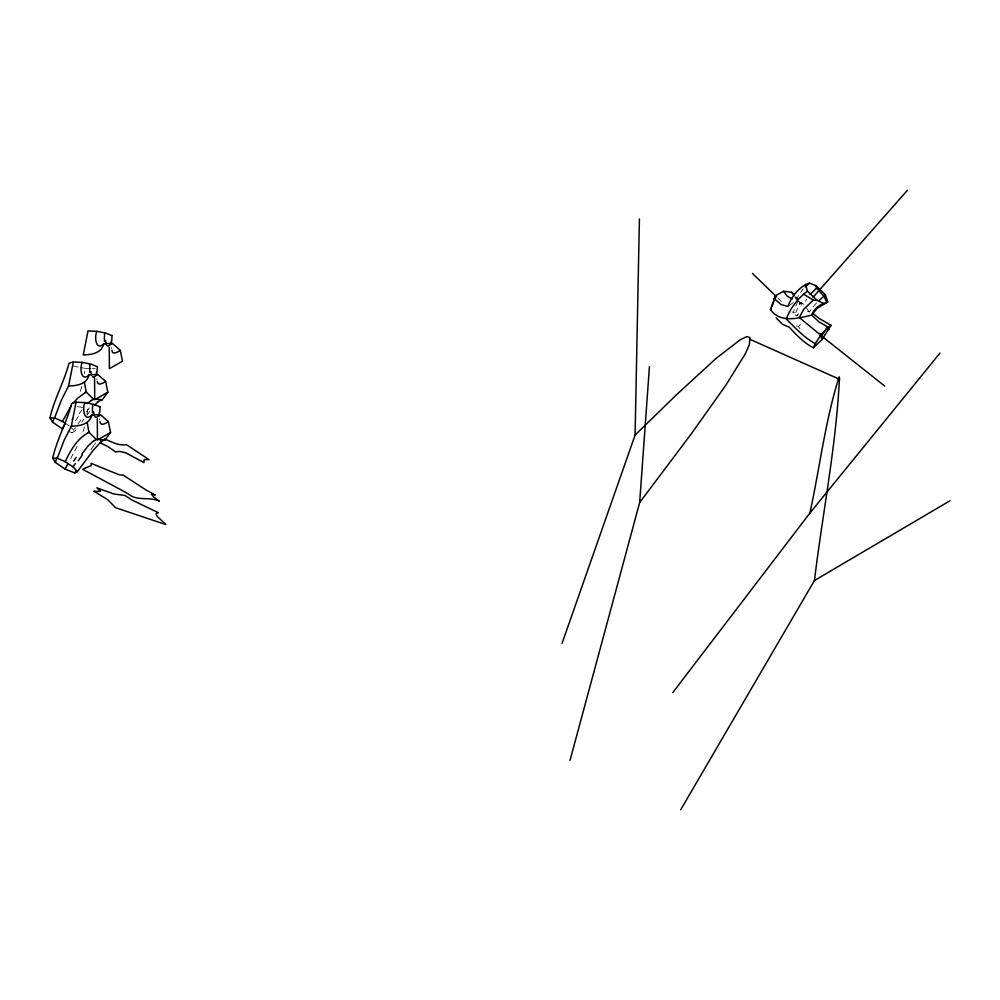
<?xml version="1.0" encoding="UTF-8"?>
<svg xmlns="http://www.w3.org/2000/svg" width="1000" height="1000" viewBox="0 0 1000 1000"><rect width="100%" height="100%" fill="white"/><g stroke="black" fill="none" stroke-linecap="round" stroke-linejoin="round"><path stroke-width="0.75" stroke-dasharray="5 3.75" d="M91.013 368.425L85.25 368.425L84.35 373.762M87.088 413.988L87.975 408.638L90.862 408.638M81.737 386.575L80.087 392.337M84.462 426.788L82.812 432.55M796.675 300.212L798.475 295.475L803.325 288.888M799.438 302.175L804 304.413L806.425 299.312M797.712 301.5L793.062 312.85L795.763 312.762L797.712 315.475M795.763 312.762L800.113 302.712L801.875 305.975L799.375 302.462M77.1 446.4L69.95 459.938M807.375 311.112L809.25 312L816.7 302.65M67.875 431.087L72.025 432.738L75.462 427.6M94.375 444.688L95.562 442.875M93.775 445.588L88.875 452.7M89.338 407.887L86.137 412.475M79.112 413.837L82.287 409.412M77.888 424.1L81.812 418.587M86.925 415.225L91.425 408.988M72.025 432.738L74.675 431.35L77.613 427.438M83.85 419.325L81.75 422.062M798.55 313.738L796.488 316.075L792.087 311.812M796.3 325.863L798.438 326.4L802.875 322.1M789.087 305.587L794.15 302M92.45 368.425L95.337 368.425M73.3 366.037L79.275 367.225M80.763 367.525L85.25 368.425M77.525 406.55L84.987 408.038M797.9 300.912L804 304.413M66.988 424.425L69.25 425.913M800.2 302.238L801.988 303.412M777.788 297.962L782.188 302.225M70.388 426.662L74.675 431.35M798.538 301.3L795.025 296.05M795.863 296.65L797.562 299.075M806.625 308.2L809.25 312M794.737 296.887L796.225 299.2M798.438 326.4L800.013 328.975M111.512 347.562L111.625 348.537M96.838 378.612L96.95 379.575M99.562 418.825L99.688 419.787M71.725 419.637A183.375 65.1 -59.2 0 1 73.412 417.175M75.5 420.662A198.525 58.1 -58.5 0 1 79.538 414.825"/><path stroke-width="1.5" d="M97.438 439.95L97.3 418.612M562.05 643.35L635.087 435.087L639.412 218.95M94.575 378.4L94.712 399.738L107.837 392.225L105.6 381.325L97.688 374.425L89.138 374.787C81.15 382.7 79.5 367.788 82.225 362.4L91.263 364.15L96.788 366.5M109.25 347.35L109.388 368.688L122.5 361.175L120.275 350.275L112.362 343.375L103.812 343.75C95.825 351.662 94.162 336.737 96.9 331.362L105.938 333.113L111.463 335.462M73.35 361.975L68.938 363.275C64.15 381.987 54.188 398.938 50 417.863L54.55 417.962L61.337 400.238L68.575 386.012L73.35 361.975L82.225 362.4M76.087 402.188L71.662 403.5C66.888 422.2 56.913 439.15 52.737 458.075L57.275 458.188L64.062 440.45L71.312 426.225L76.087 402.188L84.963 402.625L93.987 404.363L99.525 406.712M570 760.462L639.663 502.512L649.438 366.625M680.65 809.837L814.45 580.513C822.625 512.913 836.3 445.562 839.488 377.512L839.112 376.9C825.113 420.95 819.812 467.875 809.875 513.088L672.688 692.725M84.963 402.625C82.225 408 83.888 422.912 91.875 415L100.412 414.637L108.338 421.538L110.562 432.438L105.113 439.875L103.537 440.425A23.912 17.15 77.9 0 0 100.638 442.15L93.275 450.275L77.412 471.575L74.763 472.95L65.075 469.1L55.312 462.4L52.737 458.075M772.262 305.975L775.5 295.738L783.612 291.275L791.762 292.288L794.163 294.212M774.125 298.488L780.837 304.438L787.825 306.475C791.712 296.575 799.112 286.413 809.562 283.075L815.975 285.663L825.425 294.788L827.725 302.013L817.4 308.1L811.65 315.1C798.088 318.325 779.912 323.35 770.462 309.513L775.5 295.738M65.225 423.413L62.337 428.888L52.587 422.188L53.888 418.65M55.312 462.4L57.3 457.075M776.137 317.913L782.688 324.412L789.175 327.113C796.338 334.837 803.838 342.925 813.312 347.713C817.275 339.2 823.475 330.95 831.038 325.35L819.275 318.512L812.663 313.312M813.312 347.713L821.862 339.738L831.038 325.35M65.85 423.688L62.45 421.45L71.338 405.525M77.412 471.575L73.112 466.875L65.175 461.675C70.487 450.75 76.575 439.312 87.55 433.15M65.075 469.1L67.95 463.625M821.862 339.738L821.287 336.562L827.225 327.2L828.975 329.712M74.763 472.95L75.875 471.25M73.112 466.875L75.35 463.5M103.812 343.75C101.312 353.55 91.425 354.65 83.25 354.975L88.025 330.925L96.9 331.362M68.575 386.012C76.762 385.688 86.638 384.588 89.138 374.787M71.312 426.225C79.488 425.9 89.375 424.812 91.875 415M825.425 294.788L819.087 300.525M81.838 454.05L88.025 445.975L93.938 440.575M97.912 401.938A23.912 17.15 77.9 0 1 100.812 400.225L102.387 399.663L107.837 392.225M639.663 502.512L691.075 434.162L725.812 385.213L745.138 354.087L749.362 344.775L749.912 337.537L746.85 336.613L740.288 339.675L716.087 358.425L676.162 395.062L635.087 435.087M809.875 513.088L939.975 353.075M73.162 403.038L77.688 398.162L84.812 392.925M94.45 405.25L97.888 401.887M812.938 297.413L907.537 190.162M810.013 294.575L816.525 288.137L815.975 285.663M112.362 343.375L108.612 345.913A6.1 3.513 -67.6 0 1 107.263 345.712L106.962 345.55M97.688 374.425L93.95 376.95M100.412 414.637L96.675 417.175A6.1 3.513 -67.6 0 1 95.325 416.975L94.763 416.575M805.512 284.363L807.412 291.137C798.075 298.238 790.35 307.962 786.275 319.025C795.175 327.875 804.013 337.4 815.037 343.587M87.4 403.525L91.213 400.363M805.263 286.875L809.562 283.075M827.725 302.013L823.775 303.475L817.062 300.312L813.3 300.075L803.688 309.375L799.275 317.512L818.825 333.587L822.537 333.612M770.462 309.513L771.338 308.9M120.275 350.275C118.025 352.05 112.25 355.475 111.875 350.275M105.6 381.325C103.35 383.088 97.575 386.512 97.2 381.325M108.338 421.538C106.075 423.3 100.312 426.737 99.938 421.538M98.438 439.4L110.562 432.438M814.45 580.513L950 500.75M823.775 303.475C818.45 305.287 813.5 309.688 811.65 315.1L818.875 321.788L828.175 327.137M102.387 399.663L93.425 399.188L86.188 391.962L84.388 381.912M105.113 439.875L96.163 439.4L88.912 432.175L87.112 422.125M54.55 417.962L62.45 421.45M57.275 458.188L65.175 461.675M792.175 299.012L786.925 295.912L783.612 291.275M750.188 339.425L839.663 379.35M104.562 438.812C111.388 441.9 118.888 445.95 126.562 444.712L149.05 459.663L144.175 459.55L143.95 462.65L125.55 452.675L119.312 451.438L115.65 451.887L107.8 446.488L100.738 443.125L100.95 440.625M92.3 376.587L92.587 376.763A6.1 3.513 -67.6 0 0 93.938 377M803.525 294.062L813.3 300.075M814.613 344.038L816.525 345.275M819.5 335.188L821.287 336.562M820.662 335.25L884.725 386.087M807.412 291.137L817.062 300.312M752.475 273.475L776.688 296.9M816.525 288.137L824.237 296.512L826.625 302.1M791.762 292.288L794 295.738M50 417.863L52.587 422.188M106.237 344.688L105.6 340.525M91.425 375.288L90.925 371.562M94.15 415.5L93.663 411.775M99.312 415.688L99.225 412.362M111.2 343.338L111.163 341.112M96.525 374.375L96.487 372.15M93.837 440.988A16.75 6.312 -55.3 0 1 96.025 439.738M89.113 432.075A14.425 0.875 -30.9 0 1 87.762 433.038M73.637 461.062A183.375 65.1 -59.2 0 1 76.15 457.388M78.225 460.887A198.525 58.1 -58.5 0 1 82.263 455.037M92.562 412.85A27.3 12.788 -72.6 0 1 92.725 404.925M99.838 412.125A44.212 28.025 -69.9 0 1 100.162 406.587M91.1 400.775A16.75 6.312 -55.3 0 1 93.3 399.525M89.838 372.638A27.3 12.788 -72.6 0 1 90 364.712M97.112 371.912A44.212 28.025 -69.9 0 1 97.438 366.362M86.375 391.863A14.425 0.875 -30.9 0 1 85.037 392.812M104.513 341.6A27.3 12.788 -72.6 0 1 104.675 333.663M111.788 340.863A44.212 28.025 -69.9 0 1 112.112 335.325M100.438 491.025L98.888 491.438A48.837 9.65 25.3 0 1 95.612 491.287L93.837 491.175L107.625 499.613L115.588 507.688L149.55 519.113A187.375 37.038 25.3 0 0 154.6 520.812L165.825 524.475L157.025 516.25L156.012 513.725L158.35 512.725L131.6 499.85L125.113 495.5L113.888 494L96.775 487.812L100.438 491.025M85.438 467.962L82.737 469.375L115.262 486.75A134.137 26.513 25.3 0 1 120.1 489.375L124.688 491.925A66.263 13.1 25.3 0 1 128.95 494.412C137.6 501.425 149.812 496.325 159.4 501.25L156.662 499.263A37.237 7.362 25.3 0 1 155.625 498.488A41.125 8.125 25.3 0 1 153.412 496.712L151.55 494.425L155.262 494.975L146.075 490.05L123.238 475.125L119.462 474.862L108.975 470.688A81.137 16.038 25.3 0 0 105.162 469.075L91.125 463.338L91.2 465.613L85.438 467.962"/></g></svg>
